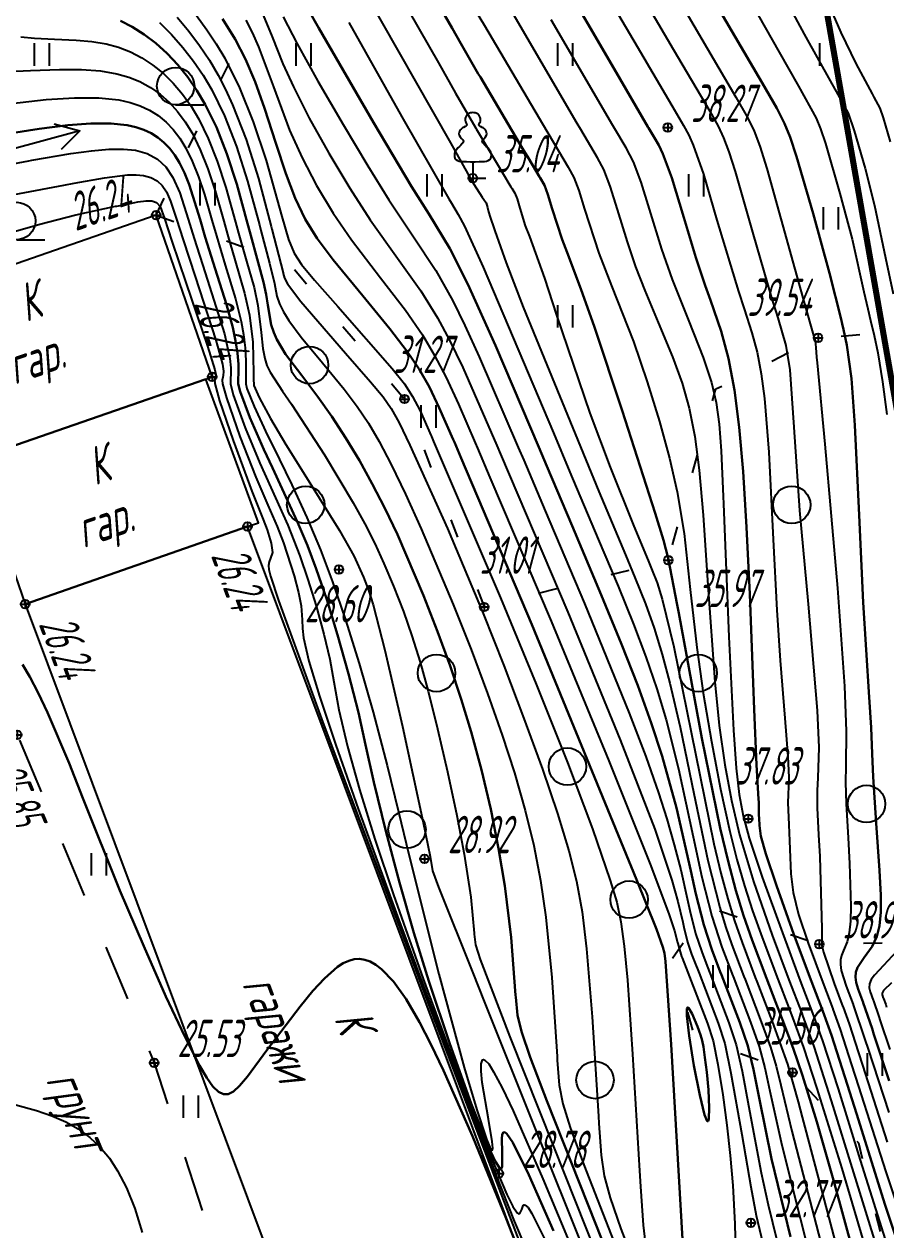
# Model space of a CAD drawing. Extents: x 1233805 to 1234355, y 654698 to 655114.
# Drawn here: x 1234239.12 to 1234262.17, y 654957.94 to 654990.19 of the extents above; entities that cross this region are included whole.
import ezdxf

# ---------------------------------------------------------------- set-up
doc = ezdxf.new("R2010")
doc.units = 0
doc.linetypes.add('ИИDash_05_15', pattern=[2, 0.5, -1.5])
doc.linetypes.add('ИИDash_15_15', pattern=[3, 1.5, -1.5])
for name, color, linetype, lineweight in [('ИИ_ГОРИЗОНТАЛИ_ОСН', 32, 'Continuous', 25), ('ИИ_ГОРИЗОНТАЛИ_УТОЛЩ', 32, 'Continuous', 30), ('ИИ_ДОРОГИ_АД', 7, 'Continuous', 25), ('ИИ_ЛЭП_НН', 250, 'Continuous', 25), ('ИИ_ОТМЕТКИ', 7, 'Continuous', 25), ('ИИ_СТРОЕНИЕ', 7, 'Continuous', 25), ('ИИ_УГОДЬЯ', 7, 'Continuous', 25)]:
    doc.layers.add(name, color=color, linetype=linetype, lineweight=lineweight)
doc.layers.add('Оформление точек', color=7, linetype='Continuous')
doc.styles.add('VNIPISIMPLEXCUR', font='simplex.shx', dxfattribs={"width": 0.8, "oblique": 15})
doc.styles.add('ГОСТ 2.304 КУРСИВ', font='cs_gost2304.shx', dxfattribs={"oblique": 15})

# ---------------------------------------------------------------- blocks, each defined once
blk = doc.blocks.new('ИИ05401')
at = {"color": 0, "linetype": 'Continuous', "lineweight": 25}
for points in [[(-0.4, 1.2), (-0.4, 0)], [(0.4, 1.2), (0.4, 0)]]:
    blk.add_lwpolyline(points, dxfattribs=at)
blk = doc.blocks.new('ИИ053881')
at = {"color": 0, "linetype": 'Continuous', "lineweight": 25}
blk.add_lwpolyline([(0, 0.875), (0.129, 0.876), (0.342, 0.878), (0.479, 0.882), (0.614, 0.891), (0.726, 0.907), (0.816, 0.94), (0.906, 1), (0.956, 1.071), (0.983, 1.151), (0.991, 1.231), (0.986, 1.295), (0.963, 1.379), (0.932, 1.445), (0.884, 1.516), (0.798, 1.61), (0.719, 1.692), (0.646, 1.766), (0.575, 1.842), (0.536, 1.889), (0.511, 1.929), (0.501, 1.967), (0.504, 1.992), (0.518, 2.017), (0.545, 2.049), (0.608, 2.115), (0.679, 2.198), (0.732, 2.29), (0.745, 2.372), (0.736, 2.444), (0.709, 2.515), (0.672, 2.575), (0.633, 2.617), (0.596, 2.646), (0.548, 2.678), (0.495, 2.709), (0.408, 2.76), (0.363, 2.789), (0.336, 2.812), (0.324, 2.831), (0.321, 2.846), (0.325, 2.865), (0.335, 2.89), (0.353, 2.928), (0.372, 2.968), (0.4, 3.034), (0.413, 3.103), (0.412, 3.19), (0.398, 3.247), (0.363, 3.319), (0.32, 3.377), (0.284, 3.414), (0.246, 3.444), (0.181, 3.476), (0.125, 3.489), (0.07, 3.496), (0, 3.5), (-0.07, 3.496), (-0.125, 3.489), (-0.181, 3.476), (-0.246, 3.444), (-0.284, 3.414), (-0.32, 3.377), (-0.363, 3.319), (-0.398, 3.247), (-0.412, 3.19), (-0.413, 3.103), (-0.4, 3.034), (-0.372, 2.968), (-0.353, 2.928), (-0.335, 2.89), (-0.325, 2.865), (-0.321, 2.846), (-0.324, 2.831), (-0.336, 2.812), (-0.363, 2.789), (-0.408, 2.76), (-0.495, 2.709), (-0.548, 2.678), (-0.596, 2.646), (-0.633, 2.617), (-0.672, 2.575), (-0.709, 2.515), (-0.736, 2.444), (-0.745, 2.372), (-0.732, 2.29), (-0.679, 2.198), (-0.608, 2.115), (-0.545, 2.049), (-0.518, 2.017), (-0.504, 1.992), (-0.501, 1.967), (-0.511, 1.929), (-0.536, 1.889), (-0.575, 1.842), (-0.646, 1.766), (-0.719, 1.692), (-0.798, 1.61), (-0.884, 1.516), (-0.932, 1.445), (-0.963, 1.379), (-0.986, 1.295), (-0.991, 1.231), (-0.983, 1.151), (-0.956, 1.071), (-0.906, 1), (-0.816, 0.94), (-0.726, 0.907), (-0.614, 0.891), (-0.479, 0.882), (-0.342, 0.878), (-0.129, 0.876)], close=True, dxfattribs=at)
blk.add_lwpolyline([(0, 0.875), (0, 0), (0.7, 0)], dxfattribs=at)
blk = doc.blocks.new('ИИ05379')
at = {"color": 0, "linetype": 'Continuous', "lineweight": 25}
blk.add_lwpolyline([(0, -1), (1.5, -1)], dxfattribs=at)
blk.add_circle((0, 0), 1, dxfattribs=at)
blk = doc.blocks.new('ИИ05368')
at = {"color": 0, "linetype": 'Continuous'}
blk.add_circle((0, 0), 1, dxfattribs=at)
blk = doc.blocks.new('ИИ051144')
at = {"color": 0, "linetype": 'Continuous', "lineweight": 25, "flags": 128}
for points in [[(2.775, 0.707), (4, 0), (2.775, -0.707)], [(4, 0), (0, 0)]]:
    blk.add_lwpolyline(points, dxfattribs=at)
blk = doc.blocks.new('PICKET')
at = {"color": 0, "linetype": 'Continuous', "lineweight": 25}
for p, q in [((-0.23, 0), (0.23, 0)), ((0, 0.23), (0, -0.23))]:
    blk.add_line(p, q, dxfattribs=at)
blk.add_circle((0, 0), 0.23, dxfattribs=at)
at = {"color": 0, "linetype": 'Continuous', "style": 'VNIPISIMPLEXCUR', "oblique": 15, "width": 0.8}
blk.add_attdef('OTMETKA', (1.25, 0.3), '', height=2, dxfattribs=at)
at = {"color": 8, "linetype": 'Continuous', "style": 'VNIPISIMPLEXCUR', "oblique": 15, "width": 0.8, "flags": 1}
blk.add_attdef('NOMER', (1.25, -2.7), '', height=2, dxfattribs=at)

msp = doc.modelspace()

# ---------------------------------------------------------------- linework, layer by layer
at = {"layer": 'ИИ_ГОРИЗОНТАЛИ_ОСН', "flags": 128}
for points, elevation in [([(1234252.211, 654995.207), (1234255.517, 654989.587), (1234256.449, 654988.01), (1234256.762, 654987.477), (1234256.902, 654987.219), (1234257.02, 654986.954), (1234257.291, 654986.17), (1234257.653, 654984.942), (1234258.225, 654983.032), (1234258.379, 654982.576), (1234258.59, 654981.933), (1234258.727, 654981.413), (1234258.837, 654980.839), (1234258.924, 654980.175), (1234259.039, 654978.744), (1234259.161, 654976.404), (1234259.256, 654974.519), (1234259.345, 654973.167), (1234259.471, 654971.622), (1234259.552, 654970.605), (1234259.575, 654970.042), (1234259.562, 654969.573), (1234259.553, 654969.373), (1234259.573, 654968.773), (1234259.594, 654968.344), (1234259.602, 654968.119), (1234259.633, 654967.46), (1234259.693, 654966.967), (1234259.836, 654966.372), (1234260.092, 654965.611), (1234260.481, 654964.561), (1234260.753, 654963.851), (1234260.755, 654963.846), (1234260.951, 654963.302), (1234261.256, 654962.358), (1234261.439, 654961.777), (1234262.166, 654959.493), (1234262.75, 654957.765)], 38.5), ([(1234257.932, 654991.881), (1234259.543, 654989.043), (1234259.838, 654988.531), (1234260.307, 654987.671), (1234260.423, 654987.387), (1234260.552, 654986.991), (1234260.941, 654985.656), (1234261.267, 654984.435), (1234261.585, 654983.028), (1234261.684, 654982.574), (1234261.762, 654982.262), (1234261.862, 654981.857), (1234261.953, 654981.396), (1234262.078, 654980.617), (1234262.193, 654979.743)], 40.5), ([(1234248.863, 654991.504), (1234250.204, 654989.149), (1234250.662, 654988.343), (1234251.207, 654987.4), (1234251.216, 654987.385), (1234251.8, 654986.407), (1234251.917, 654986.211), (1234252.141, 654985.838), (1234252.168, 654985.797), (1234252.247, 654985.663), (1234252.307, 654985.515), (1234252.383, 654985.262), (1234252.528, 654984.796), (1234252.636, 654984.507), (1234253.037, 654983.39), (1234253.364, 654982.406), (1234254.252, 654979.783), (1234254.794, 654978.335), (1234255.43, 654976.758), (1234255.813, 654975.842), (1234255.905, 654975.624), (1234256.053, 654975.244), (1234256.189, 654974.809), (1234256.498, 654973.538), (1234256.961, 654971.251), (1234257.572, 654968.265), (1234257.758, 654967.481), (1234257.941, 654966.794), (1234258.122, 654966.204), (1234258.324, 654965.631), (1234258.677, 654964.695), (1234258.721, 654964.581), (1234259.127, 654963.511), (1234259.539, 654962.372), (1234259.823, 654961.37), (1234259.934, 654960.957), (1234260.041, 654960.556), (1234261.33, 654955.672)], 35.5), ([(1234256.275, 654991.45), (1234258.161, 654988.237), (1234258.469, 654987.694), (1234258.648, 654987.325), (1234258.802, 654986.92), (1234258.987, 654986.323), (1234259.74, 654983.638), (1234259.996, 654982.71), (1234260.239, 654981.861), (1234260.278, 654981.715), (1234260.296, 654981.54), (1234260.319, 654981.28), (1234260.335, 654981.127), (1234260.542, 654978.958), (1234260.873, 654975.107), (1234261.063, 654972.479), (1234261.112, 654971.279), (1234261.1, 654970.346), (1234261.089, 654969.914), (1234261.105, 654969.338), (1234261.159, 654968.423), (1234261.201, 654967.738), (1234261.238, 654966.601), (1234261.226, 654966.196), (1234261.193, 654965.889), (1234261.136, 654965.649), (1234261.04, 654965.415), (1234260.98, 654965.276), (1234260.955, 654965.168), (1234260.955, 654965.04), (1234260.979, 654964.882), (1234261.109, 654964.457), (1234261.292, 654963.966), (1234261.296, 654963.958), (1234261.62, 654963.003), (1234261.684, 654962.8), (1234262.247, 654961.08)], 39.5), ([(1234248.203, 654991.104), (1234250.523, 654987.015), (1234250.992, 654986.183), (1234251.152, 654985.903), (1234251.377, 654985.56), (1234251.422, 654985.5), (1234251.479, 654985.404), (1234251.512, 654985.286), (1234251.545, 654985.163), (1234251.592, 654985.021), (1234251.696, 654984.712), (1234251.713, 654984.659), (1234252.012, 654983.801), (1234252.469, 654982.615), (1234254.49, 654977.69), (1234255.204, 654975.99), (1234255.457, 654975.39), (1234255.74, 654974.688), (1234255.973, 654974.034), (1234256.191, 654973.327), (1234256.396, 654972.561), (1234256.667, 654971.384), (1234257.035, 654969.612), (1234257.411, 654967.82), (1234257.727, 654966.562), (1234257.882, 654966.057), (1234258.055, 654965.568), (1234258.376, 654964.718), (1234258.406, 654964.641), (1234258.839, 654963.502), (1234259.082, 654962.826), (1234259.237, 654962.324), (1234259.362, 654961.81), (1234259.659, 654960.584), (1234260.088, 654958.933), (1234260.93, 654955.683)], 35), ([(1234259.45, 654990.92), (1234259.982, 654989.914), (1234260.728, 654988.59), (1234260.845, 654988.384), (1234261.158, 654987.803), (1234261.326, 654987.336), (1234261.619, 654986.322), (1234261.866, 654985.339), (1234262.165, 654983.937), (1234262.369, 654982.976)], 41), ([(1234245.52, 654990.427), (1234245.753, 654989.851), (1234246.046, 654989.125), (1234246.325, 654988.506), (1234246.749, 654987.673), (1234247.269, 654986.739), (1234247.834, 654985.796), (1234248.38, 654984.952), (1234249.111, 654983.929), (1234249.735, 654983.057), (1234250.183, 654982.333), (1234250.502, 654981.734), (1234250.853, 654981.005), (1234251.769, 654978.915), (1234251.867, 654978.684), (1234252.329, 654977.603), (1234253.663, 654974.457), (1234255.063, 654971.049), (1234255.988, 654968.655), (1234256.447, 654967.29), (1234256.605, 654966.727), (1234256.737, 654966.168), (1234256.766, 654966.04), (1234256.869, 654965.634), (1234256.976, 654965.316), (1234257.044, 654965.141), (1234257.173, 654964.807), (1234257.685, 654963.47), (1234257.865, 654962.923), (1234258.028, 654962.136), (1234258.315, 654960.493), (1234258.559, 654959.091), (1234258.706, 654958.329), (1234258.882, 654957.575)], 33), ([(1234251.164, 654990.608), (1234251.435, 654990.15), (1234253.106, 654987.323), (1234253.3, 654986.993), (1234253.677, 654986.361), (1234253.687, 654986.346), (1234253.828, 654986.089), (1234253.962, 654985.738), (1234254.115, 654985.241), (1234254.494, 654984.062), (1234254.837, 654983.19), (1234255.418, 654981.699), (1234255.791, 654980.622), (1234256.119, 654979.563), (1234256.387, 654978.577), (1234256.589, 654977.682), (1234256.773, 654976.566), (1234256.941, 654975.069), (1234257.113, 654973.513), (1234257.285, 654972.298), (1234257.503, 654971), (1234257.748, 654969.729), (1234257.999, 654968.596), (1234258.189, 654967.847), (1234258.392, 654967.139), (1234258.608, 654966.471), (1234258.864, 654965.758), (1234259.278, 654964.65), (1234259.573, 654963.881), (1234259.673, 654963.621), (1234259.965, 654962.822), (1234260.326, 654961.722), (1234260.989, 654959.579), (1234261.665, 654957.319)], 36.5), ([(1234252.065, 654990.689), (1234253.907, 654987.536), (1234254.001, 654987.375), (1234254.446, 654986.622), (1234254.452, 654986.613), (1234254.62, 654986.299), (1234254.789, 654985.849), (1234254.98, 654985.233), (1234255.248, 654984.363), (1234255.477, 654983.696), (1234255.723, 654983.062), (1234256.083, 654982.205), (1234256.467, 654981.287), (1234256.725, 654980.583), (1234256.91, 654979.917), (1234257.058, 654979.157), (1234257.177, 654978.258), (1234257.284, 654977.059), (1234257.41, 654975.185), (1234257.594, 654972.596), (1234257.715, 654971.426), (1234257.862, 654970.381), (1234258.04, 654969.425), (1234258.257, 654968.508), (1234258.628, 654967.256), (1234259.133, 654965.821), (1234259.579, 654964.628), (1234259.919, 654963.741), (1234259.943, 654963.678), (1234260.241, 654962.848), (1234260.711, 654961.391), (1234262.497, 654955.614)], 37), ([(1234255.849, 654990.597), (1234256.484, 654989.52), (1234257.462, 654987.857), (1234257.684, 654987.46), (1234257.83, 654987.149), (1234257.972, 654986.773), (1234258.139, 654986.246), (1234258.606, 654984.624), (1234259.111, 654982.871), (1234259.281, 654982.328), (1234259.494, 654981.594), (1234259.601, 654980.945), (1234259.712, 654979.412), (1234259.864, 654977.181), (1234260.089, 654974.679), (1234260.336, 654971.831), (1234260.375, 654970.846), (1234260.348, 654970.031), (1234260.331, 654969.693), (1234260.334, 654969.228), (1234260.371, 654968.506), (1234260.403, 654967.925), (1234260.456, 654965.989), (1234260.456, 654965.786), (1234260.462, 654965.548), (1234260.501, 654965.373), (1234260.788, 654964.534), (1234261.022, 654963.909), (1234261.025, 654963.902), (1234261.188, 654963.453), (1234261.438, 654962.681), (1234261.545, 654962.343), (1234262.206, 654960.291)], 39), ([(1234260.751, 654990.455), (1234260.969, 654989.96), (1234261.368, 654989.133), (1234261.807, 654988.32), (1234261.853, 654988.237), (1234262.01, 654987.937), (1234262.1, 654987.681), (1234262.282, 654987.04)], 41.5), ([(1234242.747, 654990.227), (1234243.069, 654989.905), (1234243.372, 654989.561), (1234243.653, 654989.198), (1234243.91, 654988.82), (1234244.142, 654988.429), (1234244.483, 654987.73), (1234244.803, 654986.912), (1234245.1, 654985.984), (1234245.415, 654984.82), (1234245.454, 654984.669), (1234245.688, 654983.793), (1234245.824, 654983.246), (1234245.839, 654983.151), (1234245.885, 654982.914), (1234245.952, 654982.711), (1234246.057, 654982.494), (1234246.203, 654982.259), (1234246.532, 654981.819), (1234247.104, 654981.126), (1234247.685, 654980.424), (1234248.035, 654979.962), (1234248.331, 654979.518), (1234248.619, 654979.024), (1234248.938, 654978.412), (1234249.323, 654977.614), (1234249.742, 654976.692), (1234250.602, 654974.668), (1234251.079, 654973.462), (1234251.52, 654972.282), (1234251.908, 654971.174), (1234252.235, 654970.167), (1234252.525, 654969.16), (1234252.752, 654968.221), (1234252.931, 654967.289), (1234253.074, 654966.304), (1234253.235, 654964.693), (1234253.378, 654962.583), (1234253.384, 654962.478), (1234253.437, 654961.815), (1234253.533, 654961.317), (1234253.728, 654960.678), (1234254.093, 654959.685), (1234255.336, 654956.51)], 30.5), ([(1234243.217, 654990.374), (1234243.529, 654989.999), (1234243.817, 654989.613), (1234244.079, 654989.22), (1234244.315, 654988.819), (1234244.511, 654988.44), (1234244.7, 654988.027), (1234245.061, 654987.102), (1234245.394, 654986.054), (1234245.733, 654984.776), (1234245.751, 654984.706), (1234245.988, 654983.779), (1234246.048, 654983.538), (1234246.05, 654983.522), (1234246.087, 654983.394), (1234246.168, 654983.243), (1234246.523, 654982.767), (1234247.718, 654981.388), (1234248.389, 654980.624), (1234248.723, 654980.221), (1234248.944, 654979.904), (1234249.153, 654979.528), (1234249.443, 654978.928), (1234250.445, 654976.697), (1234251.401, 654974.425), (1234251.951, 654973.039), (1234252.491, 654971.617), (1234252.983, 654970.259), (1234253.388, 654969.074), (1234253.694, 654968.083), (1234253.899, 654967.263), (1234254.047, 654966.443), (1234254.166, 654965.461), (1234254.317, 654963.642), (1234254.485, 654960.986), (1234254.496, 654960.791), (1234254.557, 654959.943), (1234254.641, 654959.391), (1234254.798, 654958.798), (1234255.084, 654957.973), (1234256.146, 654955.211)], 31), ([(1234243.737, 654990.413), (1234244.013, 654990.035), (1234244.264, 654989.656), (1234244.489, 654989.277), (1234244.883, 654988.487), (1234245.253, 654987.573), (1234245.596, 654986.543), (1234245.956, 654985.268), (1234246.017, 654985.039), (1234246.196, 654984.43), (1234246.345, 654984.064), (1234246.539, 654983.759), (1234246.887, 654983.342), (1234247.515, 654982.635), (1234248.966, 654980.98), (1234249.293, 654980.567), (1234249.515, 654980.228), (1234249.712, 654979.845), (1234250.01, 654979.173), (1234250.015, 654979.162), (1234250.073, 654979.028), (1234251.866, 654974.848), (1234252.821, 654972.539), (1234253.655, 654970.441), (1234254.322, 654968.67), (1234254.801, 654967.288), (1234254.974, 654966.704), (1234255.085, 654966.18), (1234255.173, 654965.533), (1234255.258, 654964.617), (1234255.396, 654962.642), (1234255.584, 654959.52), (1234255.609, 654959.104), (1234255.677, 654958.072), (1234255.749, 654957.465)], 31.5), ([(1234245.053, 654990.293), (1234245.225, 654989.96), (1234245.394, 654989.578), (1234245.789, 654988.514), (1234246.223, 654987.35), (1234246.556, 654986.614), (1234246.947, 654985.871), (1234247.393, 654985.134), (1234247.883, 654984.415), (1234248.659, 654983.402), (1234249.326, 654982.538), (1234249.777, 654981.882), (1234250.092, 654981.347), (1234250.408, 654980.736), (1234250.737, 654980.027), (1234251.185, 654978.993), (1234251.249, 654978.843), (1234251.583, 654978.066), (1234253.215, 654974.224), (1234254.759, 654970.487), (1234255.886, 654967.679), (1234256.376, 654966.365), (1234256.515, 654965.94), (1234256.598, 654965.624), (1234256.604, 654965.596), (1234256.706, 654965.252), (1234256.72, 654965.217), (1234256.873, 654964.829), (1234257.397, 654963.462), (1234257.552, 654962.996), (1234257.677, 654962.369), (1234257.81, 654961.55), (1234257.92, 654960.744), (1234258.008, 654959.934), (1234258.074, 654959.127), (1234258.129, 654958.105), (1234258.161, 654957.007)], 32.5), ([(1234246.054, 654990.383), (1234246.428, 654989.662), (1234246.982, 654988.663), (1234247.653, 654987.5), (1234248.313, 654986.396), (1234248.878, 654985.489), (1234249.538, 654984.501), (1234250.131, 654983.6), (1234250.588, 654982.783), (1234250.913, 654982.123), (1234251.296, 654981.285), (1234252.341, 654978.862), (1234252.484, 654978.525), (1234253.061, 654977.171), (1234254.112, 654974.69), (1234255.307, 654971.756), (1234255.747, 654970.601), (1234256.09, 654969.632), (1234256.315, 654968.93), (1234256.513, 654968.242), (1234256.685, 654967.569), (1234256.858, 654966.8), (1234256.927, 654966.485), (1234257.083, 654965.866), (1234257.246, 654965.379), (1234257.392, 654964.998), (1234257.474, 654964.785), (1234257.974, 654963.478), (1234258.17, 654962.893), (1234258.33, 654962.183), (1234258.524, 654961.126), (1234258.834, 654959.464), (1234259.021, 654958.609), (1234259.359, 654957.226)], 33.5), ([(1234247.805, 654990.229), (1234249.224, 654987.71), (1234250.485, 654985.517), (1234250.556, 654985.402), (1234250.736, 654985.1), (1234250.899, 654984.786), (1234251.399, 654983.685), (1234253.279, 654979.253), (1234253.719, 654978.207), (1234254.48, 654976.409), (1234255.009, 654975.157), (1234255.424, 654974.14), (1234255.755, 654973.265), (1234256.045, 654972.414), (1234256.294, 654971.585), (1234256.627, 654970.268), (1234257.02, 654968.453), (1234257.25, 654967.375), (1234257.512, 654966.33), (1234257.785, 654965.505), (1234258.076, 654964.74), (1234258.083, 654964.72), (1234258.55, 654963.494), (1234258.78, 654962.842), (1234258.935, 654962.277), (1234259.068, 654961.654), (1234259.384, 654960.211), (1234259.878, 654958.256), (1234260.53, 654955.694)], 34.5), ([(1234253.211, 654990.307), (1234254.857, 654987.488), (1234254.911, 654987.396), (1234255.214, 654986.884), (1234255.217, 654986.878), (1234255.413, 654986.508), (1234255.617, 654985.961), (1234255.841, 654985.236), (1234256.173, 654984.167), (1234256.454, 654983.354), (1234256.898, 654982.24), (1234257.286, 654981.272), (1234257.51, 654980.603), (1234257.635, 654980.072), (1234257.716, 654979.493), (1234257.768, 654978.776), (1234257.818, 654977.556), (1234257.825, 654977.361), (1234257.967, 654973.797), (1234258.092, 654971.303), (1234258.165, 654970.292), (1234258.245, 654969.584), (1234258.351, 654969.017), (1234258.516, 654968.419), (1234258.865, 654967.37), (1234259.403, 654965.884), (1234259.88, 654964.606), (1234260.213, 654963.736), (1234260.213, 654963.735), (1234260.477, 654962.999), (1234260.892, 654961.713), (1234261.487, 654959.81), (1234262.618, 654956.21)], 37.5), ([(1234239.038, 654989.846), (1234239.402, 654989.809), (1234239.937, 654989.786), (1234240.512, 654989.761), (1234240.936, 654989.722), (1234241.314, 654989.658), (1234241.651, 654989.568), (1234241.967, 654989.445), (1234242.273, 654989.287), (1234242.567, 654989.093), (1234242.847, 654988.865), (1234243.112, 654988.605), (1234243.36, 654988.315), (1234243.588, 654987.995), (1234243.796, 654987.649), (1234244.05, 654987.129), (1234244.29, 654986.519), (1234244.518, 654985.821), (1234244.779, 654984.893), (1234244.859, 654984.597), (1234245.074, 654983.845), (1234245.272, 654983.139), (1234245.376, 654982.664), (1234245.464, 654981.943), (1234245.511, 654981.515), (1234245.561, 654981.242), (1234245.619, 654981.06), (1234245.702, 654980.883), (1234246.036, 654980.373), (1234246.275, 654980.025), (1234247.156, 654978.667), (1234247.928, 654977.381), (1234248.233, 654976.825), (1234248.502, 654976.293), (1234248.748, 654975.759), (1234249.003, 654975.154), (1234249.268, 654974.475), (1234249.495, 654973.826), (1234249.713, 654973.126), (1234249.928, 654972.352), (1234250.181, 654971.341), (1234250.445, 654970.19), (1234250.693, 654969.02), (1234250.89, 654967.991), (1234251.069, 654966.837), (1234251.158, 654965.878), (1234251.159, 654965.853), (1234251.197, 654965.562), (1234251.316, 654965.17), (1234252.111, 654963.108), (1234253.283, 654960.174), (1234255.897, 654953.6)], 29.5), ([(1234238.695, 654988.923), (1234239.296, 654988.946), (1234240.071, 654988.977), (1234240.656, 654988.973), (1234241.166, 654988.935), (1234241.603, 654988.861), (1234241.922, 654988.77), (1234242.221, 654988.648), (1234242.501, 654988.496), (1234242.762, 654988.312), (1234243.004, 654988.097), (1234243.227, 654987.85), (1234243.434, 654987.571), (1234243.623, 654987.259), (1234243.836, 654986.825), (1234244.037, 654986.316), (1234244.23, 654985.727), (1234244.462, 654984.921), (1234244.562, 654984.561), (1234244.77, 654983.854), (1234245.017, 654982.996), (1234245.151, 654982.405), (1234245.239, 654981.682), (1234245.262, 654980.861), (1234245.26, 654980.708), (1234245.267, 654980.523), (1234245.412, 654980.203), (1234245.713, 654979.642), (1234246.127, 654978.942), (1234246.766, 654977.921), (1234247.56, 654976.645), (1234247.944, 654975.966), (1234248.204, 654975.397), (1234248.336, 654975.049), (1234248.461, 654974.655), (1234248.774, 654973.445), (1234249.241, 654971.407), (1234249.798, 654968.834), (1234249.984, 654967.923), (1234250.047, 654967.544), (1234250.047, 654967.54), (1234250.202, 654967.109), (1234251.12, 654964.819), (1234251.431, 654964.046), (1234255.463, 654953.969)], 29), ([(1234238.784, 654988.064), (1234239.713, 654988.17), (1234240.47, 654988.219), (1234241.122, 654988.216), (1234241.66, 654988.16), (1234241.957, 654988.095), (1234242.23, 654988.003), (1234242.481, 654987.885), (1234242.71, 654987.74), (1234242.92, 654987.568), (1234243.112, 654987.367), (1234243.288, 654987.135), (1234243.45, 654986.869), (1234243.622, 654986.519), (1234243.785, 654986.107), (1234243.945, 654985.626), (1234244.145, 654984.943), (1234244.265, 654984.525), (1234244.503, 654983.745), (1234244.775, 654982.84), (1234244.927, 654982.238), (1234244.992, 654981.885), (1234245.035, 654981.533), (1234245.057, 654981.186), (1234245.057, 654980.84), (1234245.053, 654980.72), (1234245.053, 654980.568), (1234245.084, 654980.44), (1234245.273, 654979.961), (1234245.637, 654979.188), (1234245.786, 654978.887), (1234246.283, 654977.866), (1234246.683, 654976.991), (1234247.046, 654976.126), (1234247.372, 654975.276), (1234247.721, 654974.258), (1234248.084, 654973.091), (1234248.456, 654971.787), (1234248.835, 654970.357), (1234249.138, 654969.125), (1234249.413, 654967.979), (1234250.218, 654964.783), (1234250.89, 654962.288), (1234251.228, 654961.148), (1234251.491, 654960.367), (1234251.58, 654960.153), (1234251.636, 654960.071), (1234251.651, 654960.08), (1234251.656, 654960.123), (1234251.64, 654960.309), (1234251.54, 654960.9), (1234251.377, 654961.885), (1234251.348, 654962.185), (1234251.349, 654962.384), (1234251.382, 654962.486), (1234251.411, 654962.498), (1234251.449, 654962.484), (1234251.548, 654962.379), (1234251.681, 654962.171), (1234251.906, 654961.744), (1234252.201, 654961.123), (1234252.999, 654959.307), (1234254.063, 654956.746)], 28.5), ([(1234238.156, 654986.325), (1234239.245, 654986.529), (1234239.329, 654986.546), (1234240.372, 654986.727), (1234240.929, 654986.801), (1234241.387, 654986.839), (1234241.777, 654986.843), (1234242.098, 654986.812), (1234242.418, 654986.724), (1234242.688, 654986.577), (1234242.914, 654986.368), (1234243.104, 654986.089), (1234243.287, 654985.674), (1234243.512, 654984.969), (1234243.671, 654984.452), (1234243.966, 654983.54), (1234244.479, 654981.904), (1234244.627, 654981.243), (1234244.653, 654980.996), (1234244.648, 654980.799), (1234244.64, 654980.741), (1234244.639, 654980.567), (1234244.716, 654980.275), (1234245.033, 654979.39), (1234245.426, 654978.443), (1234245.722, 654977.796), (1234246.175, 654976.791), (1234246.5, 654975.969), (1234246.715, 654975.339), (1234246.931, 654974.629), (1234247.138, 654973.876), (1234247.299, 654973.206), (1234247.405, 654972.596), (1234247.536, 654971.845), (1234247.769, 654970.873), (1234248.093, 654969.715), (1234248.505, 654968.387), (1234249.001, 654966.899), (1234249.793, 654964.658), (1234250.688, 654962.239), (1234251.484, 654960.189), (1234252.033, 654958.888), (1234252.194, 654958.567), (1234252.308, 654958.4), (1234252.348, 654958.372), (1234252.38, 654958.376), (1234252.432, 654958.487), (1234252.474, 654958.591), (1234252.498, 654958.609), (1234252.526, 654958.607), (1234252.602, 654958.54), (1234252.704, 654958.383), (1234253.041, 654957.705)], 27.5), ([(1234237.945, 654985.457), (1234240.187, 654985.881), (1234240.462, 654985.934), (1234241.27, 654986.08), (1234241.885, 654986.152), (1234242.122, 654986.155), (1234242.317, 654986.137), (1234242.512, 654986.085), (1234242.678, 654985.996), (1234242.816, 654985.869), (1234242.931, 654985.699), (1234243.041, 654985.448), (1234243.196, 654984.974), (1234243.374, 654984.416), (1234243.701, 654983.434), (1234244.255, 654981.738), (1234244.425, 654981.097), (1234244.452, 654980.906), (1234244.444, 654980.778), (1234244.436, 654980.749), (1234244.422, 654980.669), (1234244.431, 654980.568), (1234244.533, 654980.193), (1234244.893, 654979.163), (1234245.32, 654978.07), (1234245.645, 654977.321), (1234245.894, 654976.752), (1234246.064, 654976.316), (1234246.344, 654975.433), (1234246.458, 654974.988), (1234246.53, 654974.631), (1234246.558, 654974.255), (1234246.565, 654974.027), (1234246.597, 654973.777), (1234246.741, 654973.147), (1234247.019, 654972.216), (1234247.456, 654970.907), (1234248.056, 654969.205), (1234249.108, 654966.326), (1234250.334, 654963.048), (1234251.434, 654960.178), (1234252.229, 654958.178), (1234252.541, 654957.446)], 27), ([(1234238.766, 654984.612), (1234239.542, 654984.841), (1234240.505, 654985.088), (1234241.567, 654985.314), (1234241.599, 654985.32), (1234242.004, 654985.401), (1234242.168, 654985.433), (1234242.384, 654985.464), (1234242.536, 654985.463), (1234242.667, 654985.415), (1234242.758, 654985.308), (1234242.875, 654984.986), (1234243.076, 654984.38), (1234243.451, 654983.281), (1234244.032, 654981.571), (1234244.225, 654980.945), (1234244.25, 654980.817), (1234244.239, 654980.758), (1234244.234, 654980.751), (1234244.213, 654980.688), (1234244.224, 654980.572), (1234244.349, 654980.11), (1234244.712, 654979.056), (1234245.214, 654977.698), (1234245.517, 654976.941), (1234245.628, 654976.663), (1234245.733, 654976.309), (1234245.762, 654976.056), (1234245.714, 654975.904), (1234245.673, 654975.808), (1234245.659, 654975.71), (1234245.669, 654975.598), (1234245.711, 654975.427), (1234245.923, 654974.772), (1234247.111, 654971.511), (1234250.125, 654963.475), (1234252.426, 654957.468)], 26.5), ([(1234262.459, 654965.388), (1234262.108, 654965.016), (1234261.864, 654964.758), (1234261.779, 654964.636), (1234261.732, 654964.522), (1234261.723, 654964.418), (1234261.75, 654964.304), (1234261.832, 654964.082), (1234261.836, 654964.071), (1234261.984, 654963.648), (1234262.022, 654963.528), (1234262.273, 654962.768)], 40.5), ([(1234262.318, 654964.553), (1234262.109, 654964.341), (1234262.071, 654964.276), (1234262.071, 654964.227), (1234262.102, 654964.139), (1234262.106, 654964.131), (1234262.166, 654963.971), (1234262.191, 654963.894)], 41), ([(1234238.905, 654961.285), (1234239.456, 654961.134), (1234239.868, 654960.993), (1234240.239, 654960.83), (1234240.57, 654960.64), (1234240.878, 654960.414), (1234241.155, 654960.154), (1234241.404, 654959.858), (1234241.624, 654959.525), (1234241.861, 654959.063), (1234242.08, 654958.512), (1234242.281, 654957.873)], 25.5)]:
    msp.add_lwpolyline(points, dxfattribs=dict(at, elevation=elevation))
at = {"layer": 'ИИ_ГОРИЗОНТАЛИ_УТОЛЩ', "flags": 128}
for points, elevation in [([(1234256.514, 654992.617), (1234258.861, 654988.617), (1234259.251, 654987.935), (1234259.459, 654987.53), (1234259.61, 654987.162), (1234259.778, 654986.646), (1234260.223, 654985.125), (1234260.667, 654983.531), (1234260.971, 654982.298), (1234260.999, 654982.172), (1234261.037, 654982.022), (1234261.128, 654981.603), (1234261.248, 654980.708), (1234261.343, 654979.458), (1234261.455, 654977.057), (1234261.561, 654974.723), (1234261.725, 654972.187), (1234261.781, 654971.374), (1234261.807, 654970.674), (1234261.827, 654970.055), (1234261.912, 654968.817), (1234262, 654967.551), (1234262.032, 654966.895), (1234262.032, 654966.435), (1234261.999, 654966.074), (1234261.93, 654965.788), (1234261.803, 654965.52), (1234261.589, 654965.222), (1234261.41, 654964.963), (1234261.367, 654964.838), (1234261.356, 654964.703), (1234261.376, 654964.558), (1234261.429, 654964.381), (1234261.562, 654964.024), (1234261.566, 654964.014), (1234261.802, 654963.326), (1234261.853, 654963.164), (1234262.26, 654961.924)], 40), ([(1234249.523, 654991.904), (1234250.568, 654990.075), (1234250.799, 654989.669), (1234251.271, 654988.86), (1234251.326, 654988.768), (1234252.453, 654986.865), (1234252.61, 654986.599), (1234252.909, 654986.1), (1234252.925, 654986.075), (1234253.037, 654985.877), (1234253.134, 654985.627), (1234253.25, 654985.25), (1234253.511, 654984.429), (1234253.69, 654983.96), (1234254.023, 654983.085), (1234254.369, 654982.111), (1234255.122, 654979.851), (1234256.002, 654977.105), (1234256.221, 654976.386), (1234256.349, 654975.908), (1234256.592, 654974.655), (1234256.632, 654974.431), (1234257.247, 654971.091), (1234257.74, 654968.684), (1234257.949, 654967.799), (1234258.157, 654967.021), (1234258.363, 654966.349), (1234258.594, 654965.694), (1234258.978, 654964.673), (1234259.22, 654964.041), (1234259.403, 654963.563), (1234259.688, 654962.8), (1234259.938, 654962.071), (1234260.325, 654960.827), (1234260.771, 654959.275), (1234261.313, 654957.283)], 36), ([(1234246.125, 654991.636), (1234247.006, 654990.075), (1234248.466, 654987.553), (1234249.487, 654985.842), (1234249.948, 654985.109), (1234250.509, 654984.188), (1234250.994, 654983.234), (1234251.729, 654981.593), (1234252.885, 654978.878), (1234253.101, 654978.366), (1234253.778, 654976.772), (1234254.56, 654974.924), (1234255.103, 654973.606), (1234255.534, 654972.503), (1234255.897, 654971.504), (1234256.192, 654970.608), (1234256.574, 654969.23), (1234256.955, 654967.546), (1234257.088, 654966.93), (1234257.298, 654966.098), (1234257.515, 654965.442), (1234257.742, 654964.847), (1234257.775, 654964.762), (1234258.262, 654963.486), (1234258.475, 654962.866), (1234258.632, 654962.23), (1234258.788, 654961.433), (1234259.109, 654959.838), (1234259.617, 654957.754)], 34), ([(1234253.412, 654991.55), (1234254.908, 654988.991), (1234255.807, 654987.441), (1234255.822, 654987.414), (1234255.982, 654987.145), (1234255.984, 654987.142), (1234256.097, 654986.948), (1234256.206, 654986.715), (1234256.444, 654986.072), (1234256.767, 654985.018), (1234257.092, 654983.946), (1234257.34, 654983.193), (1234257.478, 654982.809), (1234257.762, 654981.979), (1234257.958, 654981.242), (1234258.118, 654980.394), (1234258.247, 654979.406), (1234258.352, 654978.225), (1234258.447, 654976.731), (1234258.533, 654974.94), (1234258.622, 654972.575), (1234258.648, 654971.857), (1234258.709, 654970.375), (1234258.763, 654969.463), (1234258.769, 654969.38), (1234258.775, 654969.117), (1234258.775, 654969.053), (1234258.782, 654968.937), (1234258.791, 654968.777), (1234258.791, 654968.759), (1234258.829, 654968.467), (1234258.959, 654967.999), (1234259.244, 654967.154), (1234259.713, 654965.845), (1234260.18, 654964.583), (1234260.483, 654963.794), (1234260.484, 654963.79), (1234260.714, 654963.15), (1234261.074, 654962.036), (1234261.391, 654961.027), (1234262.147, 654958.629), (1234262.684, 654956.988)], 38), ([(1234241.7, 654990.275), (1234242.017, 654990.115), (1234242.335, 654989.913), (1234242.647, 654989.673), (1234242.948, 654989.399), (1234243.234, 654989.095), (1234243.501, 654988.765), (1234243.747, 654988.411), (1234243.969, 654988.039), (1234244.266, 654987.43), (1234244.546, 654986.718), (1234244.808, 654985.906), (1234245.097, 654984.859), (1234245.157, 654984.633), (1234245.383, 654983.813), (1234245.527, 654983.288), (1234245.6, 654982.955), (1234245.643, 654982.668), (1234245.735, 654982.148), (1234245.799, 654981.943), (1234245.882, 654981.75), (1234246.116, 654981.364), (1234246.548, 654980.79), (1234246.98, 654980.224), (1234247.355, 654979.692), (1234247.728, 654979.118), (1234248.089, 654978.516), (1234248.433, 654977.897), (1234248.768, 654977.243), (1234249.105, 654976.534), (1234249.802, 654974.911), (1234250.183, 654973.943), (1234250.517, 654973.029), (1234250.815, 654972.137), (1234251.081, 654971.259), (1234251.355, 654970.242), (1234251.602, 654969.189), (1234251.814, 654968.143), (1234251.982, 654967.147), (1234252.153, 654965.761), (1234252.268, 654964.222), (1234252.272, 654964.166), (1234252.317, 654963.688), (1234252.424, 654963.243), (1234252.658, 654962.558), (1234253.102, 654961.396), (1234254.421, 654958.066), (1234256.33, 654953.231)], 30), ([(1234244.431, 654990.332), (1234244.771, 654989.785), (1234245.041, 654989.254), (1234245.301, 654988.641), (1234245.554, 654987.943), (1234245.858, 654987.004), (1234246.12, 654986.194), (1234246.373, 654985.532), (1234246.644, 654984.973), (1234246.964, 654984.45), (1234247.385, 654983.879), (1234248.178, 654982.917), (1234248.906, 654982.039), (1234249.372, 654981.431), (1234249.686, 654980.96), (1234249.961, 654980.476), (1234250.227, 654979.929), (1234250.598, 654979.081), (1234250.632, 654979.003), (1234250.815, 654978.578), (1234252.705, 654974.13), (1234255.501, 654967.311), (1234256.033, 654965.981), (1234256.209, 654965.504), (1234256.248, 654965.344), (1234256.277, 654965.122), (1234256.43, 654962.9), (1234256.788, 654956.773)], 32), ([(1234238.325, 654987.197), (1234239.526, 654987.387), (1234240.292, 654987.482), (1234240.912, 654987.528), (1234241.443, 654987.53), (1234241.879, 654987.486), (1234242.111, 654987.435), (1234242.324, 654987.364), (1234242.52, 654987.272), (1234242.699, 654987.159), (1234242.863, 654987.024), (1234243.013, 654986.867), (1234243.151, 654986.686), (1234243.277, 654986.479), (1234243.409, 654986.21), (1234243.535, 654985.894), (1234243.828, 654984.959), (1234243.968, 654984.489), (1234244.234, 654983.641), (1234244.533, 654982.688), (1234244.703, 654982.071), (1234244.78, 654981.715), (1234244.831, 654981.387), (1234244.855, 654981.089), (1234244.853, 654980.82), (1234244.846, 654980.732), (1234244.846, 654980.568), (1234244.9, 654980.358), (1234245.157, 654979.665), (1234245.531, 654978.815), (1234245.767, 654978.322), (1234246.437, 654976.872), (1234246.701, 654976.24), (1234246.936, 654975.623), (1234247.219, 654974.796), (1234247.509, 654973.854), (1234247.802, 654972.813), (1234248.067, 654971.781), (1234248.258, 654970.914), (1234248.474, 654969.912), (1234248.795, 654968.606), (1234249.16, 654967.235), (1234249.546, 654965.89), (1234249.945, 654964.593), (1234250.505, 654962.918), (1234251.081, 654961.324), (1234251.555, 654960.143), (1234251.723, 654959.784), (1234251.836, 654959.599), (1234251.883, 654959.573), (1234251.909, 654959.626), (1234251.905, 654960.002), (1234251.896, 654960.385), (1234251.909, 654960.488), (1234251.935, 654960.543), (1234251.977, 654960.551), (1234252.033, 654960.509), (1234252.192, 654960.277), (1234252.621, 654959.414), (1234253.278, 654957.918)], 28), ([(1234239.079, 654973.064), (1234239.276, 654972.733), (1234239.502, 654972.301), (1234239.751, 654971.775), (1234240.324, 654970.424), (1234240.695, 654969.486), (1234241.685, 654967.022), (1234242.321, 654965.526), (1234242.916, 654964.182), (1234243.418, 654963.111), (1234243.815, 654962.338), (1234244.01, 654962.006), (1234244.173, 654961.777), (1234244.318, 654961.634), (1234244.453, 654961.567), (1234244.584, 654961.572), (1234244.724, 654961.646), (1234244.884, 654961.795), (1234245.094, 654962.045), (1234245.616, 654962.746), (1234246.503, 654963.92), (1234246.848, 654964.333), (1234247.156, 654964.665), (1234247.504, 654964.973), (1234247.657, 654965.072), (1234247.804, 654965.141), (1234247.949, 654965.18), (1234248.092, 654965.188), (1234248.236, 654965.167), (1234248.38, 654965.116), (1234248.529, 654965.031), (1234248.682, 654964.915), (1234248.999, 654964.582), (1234249.337, 654964.11), (1234249.7, 654963.494), (1234250.004, 654962.91), (1234250.342, 654962.208), (1234251.118, 654960.449), (1234252.02, 654958.243), (1234253.153, 654955.332)], 26)]:
    msp.add_lwpolyline(points, dxfattribs=dict(at, elevation=elevation))
at = {"layer": 'ИИ_ГОРИЗОНТАЛИ_УТОЛЩ', "elevation": 32, "flags": 128}
msp.add_lwpolyline([(1234257.425, 654961.683), (1234257.445, 654961.205), (1234257.433, 654960.912), (1234257.415, 654960.853), (1234257.39, 654960.851), (1234257.32, 654961.022), (1234257.194, 654961.548), (1234257.039, 654962.341), (1234256.909, 654963.128), (1234256.844, 654963.662), (1234256.847, 654963.859), (1234256.866, 654963.891), (1234256.896, 654963.877), (1234256.99, 654963.719), (1234257.134, 654963.377), (1234257.216, 654963.158), (1234257.258, 654963.009), (1234257.289, 654962.833), (1234257.333, 654962.552), (1234257.382, 654962.163), (1234257.425, 654961.683)], close=True, dxfattribs=at)
at = {"layer": 'ИИ_ДОРОГИ_АД', "linetype": 'ИИDash_15_15', "flags": 128}
msp.add_lwpolyline([(1234213.689, 655099.962), (1234213.921, 655098.753), (1234214.756, 655094.348), (1234215.671, 655090.473), (1234216.569, 655087.125), (1234217.353, 655084.304), (1234217.716, 655082.581), (1234218.19, 655080.016), (1234218.633, 655076.29), (1234218.842, 655072.548), (1234219.103, 655068.474), (1234219.54, 655064.69), (1234219.834, 655061.188), (1234220.106, 655058.8), (1234221.076, 655053.356), (1234221.621, 655046.565), (1234222.197, 655041.188), (1234222.989, 655033.473), (1234223.714, 655026.596), (1234224.004, 655024.428), (1234224.49, 655020.575), (1234225.872, 655015.393), (1234227.486, 655007.795), (1234229.28, 654999.274), (1234233.77, 654983.899), (1234235.28, 654979.948), (1234242.599, 654962.411), (1234246.914, 654949.166), (1234249.599, 654944.45), (1234253.621, 654941.616), (1234256.584, 654938.131), (1234261.761, 654932.995), (1234264.242, 654931.245), (1234280.624, 654913.48), (1234302.793, 654889.213), (1234306.3, 654883.673), (1234310.274, 654879.467)], dxfattribs=at)
at = {"layer": 'ИИ_СТРОЕНИЕ'}
for points in [[(1234236.002, 654982.772), (1234237.499, 654978.449), (1234237.804, 654978.555), (1234243.986, 654980.696), (1234244.154, 654980.755), (1234242.656, 654985.078)], [(1234237.804, 654978.555), (1234239.148, 654974.678), (1234245.097, 654976.75), (1234245.391, 654976.852), (1234243.986, 654980.696)], [(1234239.148, 654974.678), (1234248.682, 654949.22), (1234254.58, 654951.428), (1234245.097, 654976.75)]]:
    msp.add_lwpolyline(points, close=True, dxfattribs=at)
at = {"layer": 'ИИ_УГОДЬЯ', "linetype": 'ИИDash_05_15', "flags": 128}
for points in [[(1234242.656, 654985.078), (1234249.053, 654998.394)], [(1234242.656, 654985.078), (1234246.228, 654983.77), (1234249.299, 654980.161), (1234251.429, 654974.6), (1234256.352, 654975.854), (1234257.626, 654980.43), (1234260.356, 654981.795), (1234262.107, 654981.94)], [(1234265.668, 654946.7), (1234265.324, 654950.213), (1234262.996, 654953.925), (1234261.444, 654960.264), (1234259.671, 654962.148), (1234257.066, 654963.09), (1234256.457, 654965.195), (1234257.399, 654966.58), (1234260.391, 654965.583), (1234265.439, 654965.699), (1234268.542, 654965.478), (1234270.615, 654965.908)]]:
    msp.add_lwpolyline(points, dxfattribs=at)
at = {"layer": 'Оформление точек', "color": 41, "lineweight": 80}
msp.add_lwpolyline([(1234283.108, 654912.091), (1234263.065, 654936.588), (1234271.639, 654969.887), (1234262.654, 654978.832), (1234256.669, 655012.818), (1234288.937, 655037.856), (1234333.776, 655050.652), (1234349.327, 655050.821), (1234348.812, 655058.959), (1234353.847, 655093.724), (1234353.334, 655114.319), (1234323.897, 655110.095), (1234294.279, 655109.246), (1234278.101, 655107.867), (1234260.582, 655106.071), (1234251.183, 655108.936), (1234238.712, 655106.566), (1234227.593, 655106.413), (1234221.976, 655100.726), (1234199.442, 655098.648), (1234167.81, 655097.022), (1234151.568, 655095.162)], dxfattribs=at)

# ---------------------------------------------------------------- block references
at = {"layer": 'ИИ_ЛЭП_НН', "xscale": 0.4999999999999997, "yscale": 0.4999999999999997, "zscale": 0.4999999999999997, "rotation": 15.24808215742049}
msp.add_blockref('ИИ051144', (1234238.68, 654986.811), dxfattribs=at)
at = {"layer": 'ИИ_ОТМЕТКИ'}
ref = msp.add_blockref('PICKET', (1234256.336, 654987.419, 38.265), dxfattribs=dict(at, xscale=0.5, yscale=0.5, zscale=0.5))
ref.add_attrib('OTMETKA', '38.27', (1234256.961, 654987.569, 38.265), dxfattribs={"layer": '0', "color": 0, "linetype": 'Continuous', "height": 1, "style": 'ГОСТ 2.304 КУРСИВ', "oblique": 15, "width": 0.65})
ref = msp.add_blockref('PICKET', (1234251.125, 654986.07, 35.041), dxfattribs=dict(at, xscale=0.5, yscale=0.5, zscale=0.5))
ref.add_attrib('OTMETKA', '35.04', (1234251.75, 654986.22, 35.041), dxfattribs={"layer": '0', "color": 0, "linetype": 'Continuous', "height": 1, "style": 'ГОСТ 2.304 КУРСИВ', "oblique": 15, "width": 0.65})
ref = msp.add_blockref('PICKET', (1234242.656, 654985.078, 26.24), dxfattribs=dict(at, xscale=0.5, yscale=0.5, zscale=0.5))
ref.add_attrib('OTMETKA', '26.24', (1234240.5, 654984.645, 26.24), dxfattribs={"layer": '0', "color": 0, "linetype": 'Continuous', "height": 1, "rotation": 19.1086, "style": 'ГОСТ 2.304 КУРСИВ', "oblique": 15, "width": 0.65})
ref = msp.add_blockref('PICKET', (1234260.356, 654981.795, 39.544), dxfattribs=dict(at, xscale=0.5, yscale=0.5, zscale=0.5))
ref.add_attrib('OTMETKA', '39.54', (1234258.469, 654982.382, 39.544), dxfattribs={"layer": '0', "color": 0, "linetype": 'Continuous', "height": 1, "style": 'ГОСТ 2.304 КУРСИВ', "oblique": 15, "width": 0.65})
ref = msp.add_blockref('PICKET', (1234244.154, 654980.755, 26.24), dxfattribs=dict(at, xscale=0.5, yscale=0.5, zscale=0.5))
ref.add_attrib('OTMETKA', '26.24', (1234243.656, 654982.716, 26.24), dxfattribs={"layer": '0', "color": 0, "linetype": 'Continuous', "height": 1, "rotation": 289.1086, "style": 'ГОСТ 2.304 КУРСИВ', "oblique": 15, "width": 0.65})
ref = msp.add_blockref('PICKET', (1234249.299, 654980.161, 31.266), dxfattribs=dict(at, xscale=0.5, yscale=0.5, zscale=0.5))
ref.add_attrib('OTMETKA', '31.27', (1234249.002, 654980.857, 31.266), dxfattribs={"layer": '0', "color": 0, "linetype": 'Continuous', "height": 1, "style": 'ГОСТ 2.304 КУРСИВ', "oblique": 15, "width": 0.65})
ref = msp.add_blockref('PICKET', (1234245.097, 654976.75, 26.24), dxfattribs=dict(at, xscale=0.5, yscale=0.5, zscale=0.5))
ref.add_attrib('OTMETKA', '26.24', (1234244.113, 654975.976, 26.24), dxfattribs={"layer": '0', "color": 0, "linetype": 'Continuous', "height": 1, "rotation": 290.5306, "style": 'ГОСТ 2.304 КУРСИВ', "oblique": 15, "width": 0.65})
ref = msp.add_blockref('PICKET', (1234251.429, 654974.6, 31.005), dxfattribs=dict(at, xscale=0.5, yscale=0.5, zscale=0.5))
ref.add_attrib('OTMETKA', '31.01', (1234251.309, 654975.487, 31.005), dxfattribs={"layer": '0', "color": 0, "linetype": 'Continuous', "height": 1, "style": 'ГОСТ 2.304 КУРСИВ', "oblique": 15, "width": 0.65})
ref = msp.add_blockref('PICKET', (1234256.352, 654975.854, 35.973), dxfattribs=dict(at, xscale=0.5, yscale=0.5, zscale=0.5))
ref.add_attrib('OTMETKA', '35.97', (1234257.052, 654974.597, 35.973), dxfattribs={"layer": '0', "color": 0, "linetype": 'Continuous', "height": 1, "style": 'ГОСТ 2.304 КУРСИВ', "oblique": 15, "width": 0.65})
ref = msp.add_blockref('PICKET', (1234247.544, 654975.599, 28.601), dxfattribs=dict(at, xscale=0.5, yscale=0.5, zscale=0.5))
ref.add_attrib('OTMETKA', '28.60', (1234246.633, 654974.189, 28.601), dxfattribs={"layer": '0', "color": 0, "linetype": 'Continuous', "height": 1, "style": 'ГОСТ 2.304 КУРСИВ', "oblique": 15, "width": 0.65})
ref = msp.add_blockref('PICKET', (1234239.148, 654974.678, 26.241), dxfattribs=dict(at, xscale=0.5, yscale=0.5, zscale=0.5))
ref.add_attrib('OTMETKA', '26.24', (1234239.508, 654974.145, 26.241), dxfattribs={"layer": '0', "color": 0, "linetype": 'Continuous', "height": 1, "rotation": 290.5306, "style": 'ГОСТ 2.304 КУРСИВ', "oblique": 15, "width": 0.65})
ref = msp.add_blockref('PICKET', (1234238.939, 654971.18, 25.852), dxfattribs=dict(at, xscale=0.5, yscale=0.5, zscale=0.5))
ref.add_attrib('OTMETKA', '25.85', (1234238.113, 654970.182, 25.852), dxfattribs={"layer": '0', "color": 0, "linetype": 'Continuous', "height": 1, "rotation": 292.6552, "style": 'ГОСТ 2.304 КУРСИВ', "oblique": 15, "width": 0.65})
ref = msp.add_blockref('PICKET', (1234258.487, 654968.938, 37.828), dxfattribs=dict(at, xscale=0.5, yscale=0.5, zscale=0.5))
ref.add_attrib('OTMETKA', '37.83', (1234258.142, 654969.848, 37.828), dxfattribs={"layer": '0', "color": 0, "linetype": 'Continuous', "height": 1, "style": 'ГОСТ 2.304 КУРСИВ', "oblique": 15, "width": 0.65})
ref = msp.add_blockref('PICKET', (1234249.832, 654967.866, 28.918), dxfattribs=dict(at, xscale=0.5, yscale=0.5, zscale=0.5))
ref.add_attrib('OTMETKA', '28.92', (1234250.457, 654968.016, 28.918), dxfattribs={"layer": '0', "color": 0, "linetype": 'Continuous', "height": 1, "style": 'ГОСТ 2.304 КУРСИВ', "oblique": 15, "width": 0.65})
ref = msp.add_blockref('PICKET', (1234260.391, 654965.583, 38.965), dxfattribs=dict(at, xscale=0.5, yscale=0.5, zscale=0.5))
ref.add_attrib('OTMETKA', '38.97', (1234261.016, 654965.733, 38.965), dxfattribs={"layer": '0', "color": 0, "linetype": 'Continuous', "height": 1, "style": 'ГОСТ 2.304 КУРСИВ', "oblique": 15, "width": 0.65})
ref = msp.add_blockref('PICKET', (1234259.671, 654962.148, 35.561), dxfattribs=dict(at, xscale=0.5, yscale=0.5, zscale=0.5))
ref.add_attrib('OTMETKA', '35.56', (1234258.685, 654962.896, 35.561), dxfattribs={"layer": '0', "color": 0, "linetype": 'Continuous', "height": 1, "style": 'ГОСТ 2.304 КУРСИВ', "oblique": 15, "width": 0.65})
ref = msp.add_blockref('PICKET', (1234242.599, 654962.411, 25.532), dxfattribs=dict(at, xscale=0.5, yscale=0.5, zscale=0.5))
ref.add_attrib('OTMETKA', '25.53', (1234243.224, 654962.561, 25.532), dxfattribs={"layer": '0', "color": 0, "linetype": 'Continuous', "height": 1, "style": 'ГОСТ 2.304 КУРСИВ', "oblique": 15, "width": 0.65})
ref = msp.add_blockref('PICKET', (1234251.82, 654959.447, 28.783), dxfattribs=dict(at, xscale=0.5, yscale=0.5, zscale=0.5))
ref.add_attrib('OTMETKA', '28.78', (1234252.445, 654959.597, 28.783), dxfattribs={"layer": '0', "color": 0, "linetype": 'Continuous', "height": 1, "style": 'ГОСТ 2.304 КУРСИВ', "oblique": 15, "width": 0.65})
ref = msp.add_blockref('PICKET', (1234258.556, 654958.129, 32.774), dxfattribs=dict(at, xscale=0.5, yscale=0.5, zscale=0.5))
ref.add_attrib('OTMETKA', '32.77', (1234259.181, 654958.279, 32.774), dxfattribs={"layer": '0', "color": 0, "linetype": 'Continuous', "height": 1, "style": 'ГОСТ 2.304 КУРСИВ', "oblique": 15, "width": 0.65})
at = {"layer": 'ИИ_УГОДЬЯ', "xscale": 0.5, "yscale": 0.5, "zscale": 0.5}
for name, p in [('ИИ05401', (1234239.592, 654989.075)), ('ИИ05401', (1234246.592, 654989.075)), ('ИИ05401', (1234253.592, 654989.075)), ('ИИ05401', (1234260.592, 654989.075)), ('ИИ05379', (1234243.176, 654988.53, -11.67)), ('ИИ053881', (1234251.125, 654986.07, -11.67)), ('ИИ05401', (1234244.022, 654985.338)), ('ИИ05401', (1234250.092, 654985.575)), ('ИИ05401', (1234257.092, 654985.575)), ('ИИ05379', (1234238.925, 654984.922, -11.67)), ('ИИ05401', (1234260.695, 654984.692)), ('ИИ05401', (1234253.592, 654982.075)), ('ИИ05368', (1234246.756, 654981.069)), ('ИИ05401', (1234249.935, 654979.394)), ('ИИ05368', (1234246.654, 654977.332)), ('ИИ05368', (1234259.654, 654977.332)), ('ИИ05368', (1234250.154, 654972.832)), ('ИИ05368', (1234257.154, 654972.832)), ('ИИ05368', (1234253.654, 654970.332)), ('ИИ05368', (1234261.654, 654969.332)), ('ИИ05368', (1234249.363, 654968.648)), ('ИИ05401', (1234241.114, 654967.418)), ('ИИ05368', (1234255.302, 654966.774)), ('ИИ05401', (1234257.745, 654964.417)), ('ИИ05368', (1234254.392, 654961.95)), ('ИИ05401', (1234261.87, 654962.065)), ('ИИ05401', (1234243.578, 654960.94))]:
    msp.add_blockref(name, p, dxfattribs=at)

# ---------------------------------------------------------------- texts
at = {"layer": 'ИИ_ДОРОГИ_АД', "style": 'ГОСТ 2.304 КУРСИВ', "oblique": 15, "width": 0.8}
msp.add_text('грунт', height=1, rotation=292.6552, dxfattribs=at).set_placement((1234239.7, 654961.955))
at = {"layer": 'ИИ_СТРОЕНИЕ', "style": 'ГОСТ 2.304 КУРСИВ', "oblique": 15, "width": 0.8}
for s, rotation, p in [('К', 19.1086, (1234239.172, 654982.215)), ('гар.', 19.1086, (1234238.867, 654980.539)), ('К', 19.1086, (1234241.013, 654977.842)), ('гар.', 19.1086, (1234240.708, 654976.166)), ('гаражи', 290.5306, (1234244.951, 654964.519)), ('К', 290.5306, (1234247.407, 654963.599))]:
    msp.add_text(s, height=1, rotation=rotation, dxfattribs=at).set_placement(p)

doc.saveas('drawing.dxf')
